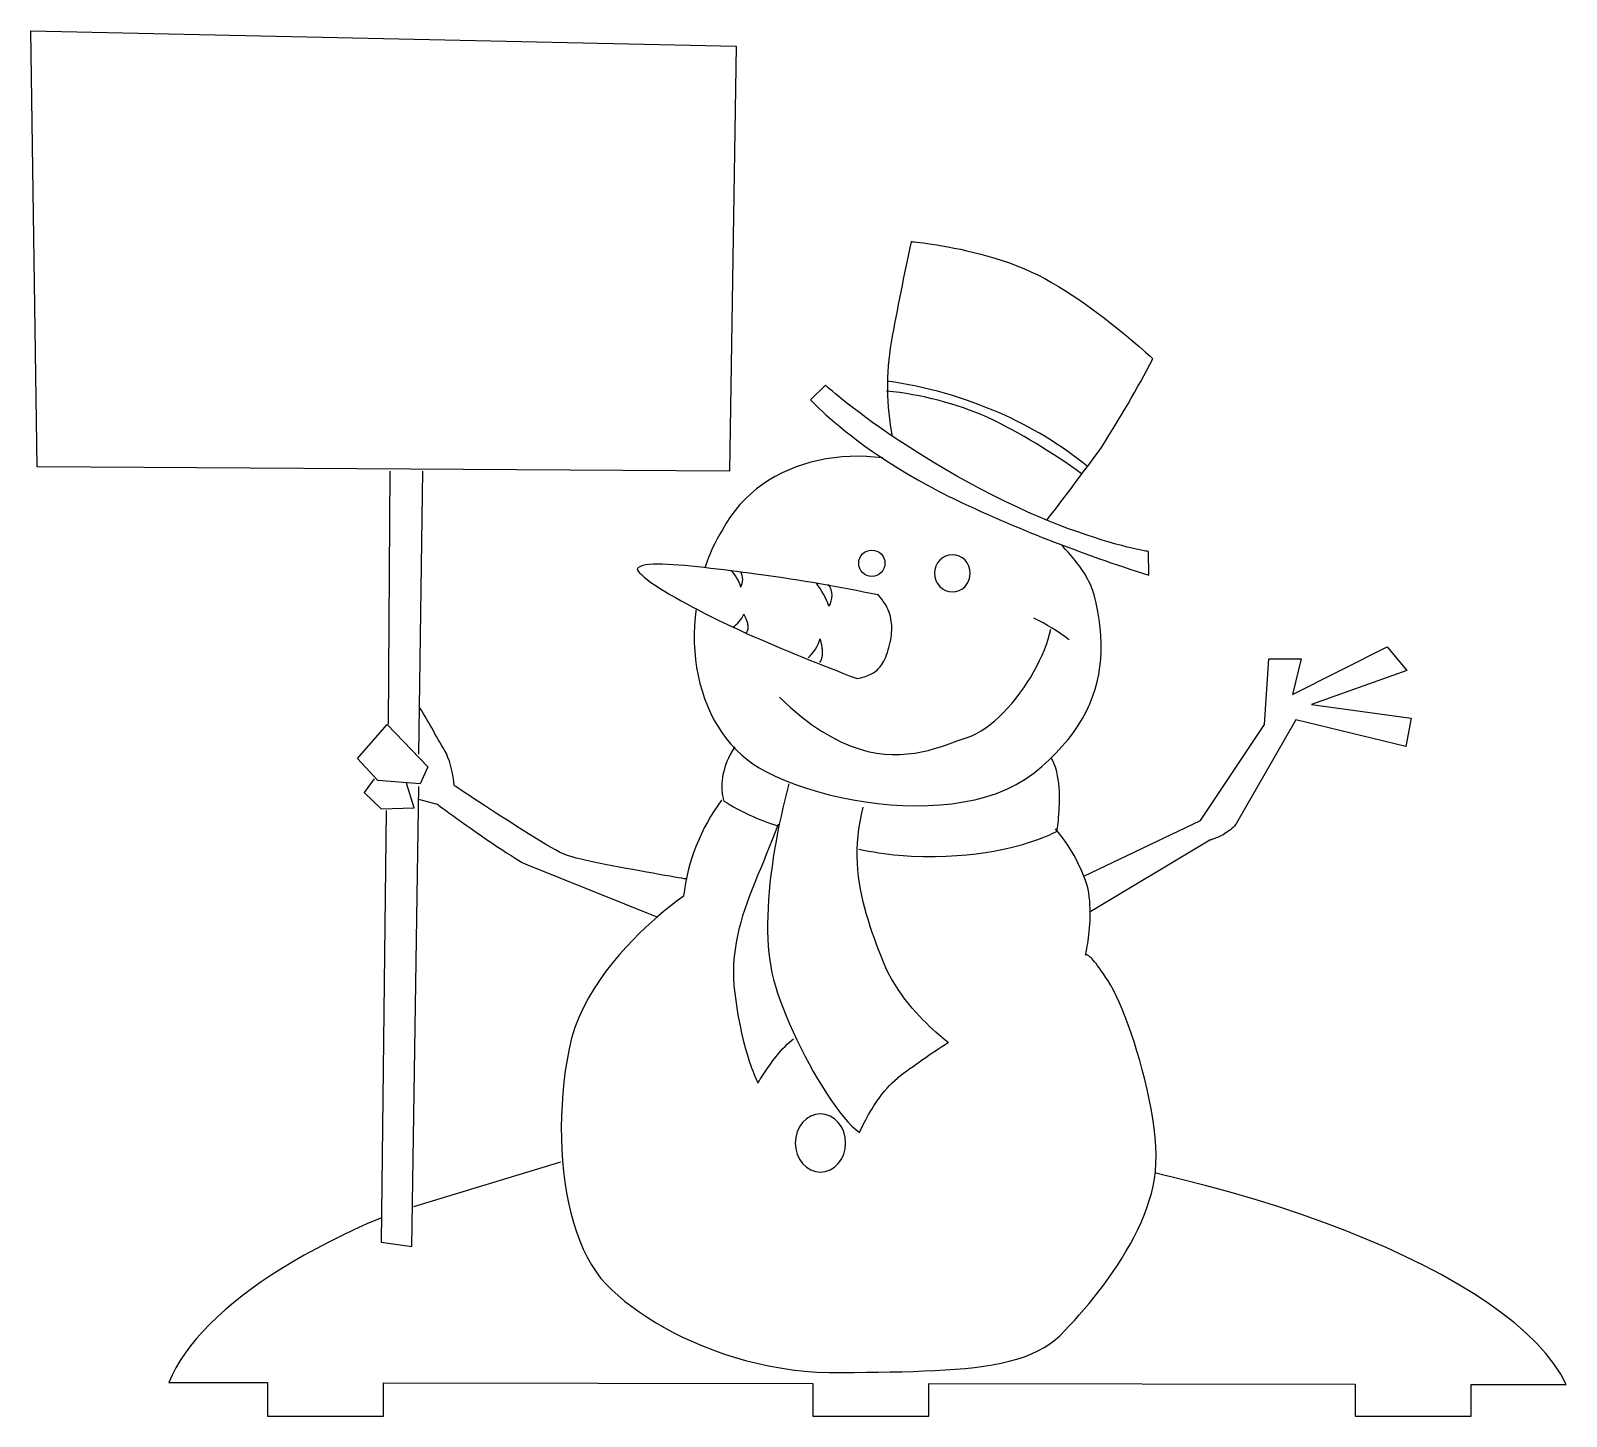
# Model space of a CAD drawing. Extents: x 48 to 517, y -490 to -67.
import ezdxf

# ---------------------------------------------------------------- set-up
doc = ezdxf.new("R2010")
doc.units = 0
doc.layers.get('0').update_dxf_attribs({"linetype": 'CONTINUOUS'})

msp = doc.modelspace()

# ---------------------------------------------------------------- linework, layer by layer
at = {"color": 18}
for p, q in [((48.28, -67.19), (263.77, -71.87)), ((50.29, -200.37), (48.28, -67.19)), ((263.77, -71.87), (261.77, -201.7)), ((291.05, -175.44), (286.53, -179.96)), ((291.05, -175.44), (291.05, -175.44)), ((261.77, -201.7), (50.29, -200.37)), ((158.04, -201.7), (157.51, -279)), ((166.88, -288.2), (168.08, -201.7)), ((389.92, -233.49), (389.76, -226.3)), ((307.18, -239.57), (307.18, -239.57)), ((433.76, -269.97), (462.7, -255.41)), ((462.7, -255.41), (468.73, -262.6)), ((425.23, -279.17), (426.56, -259.09)), ((426.56, -259.09), (436.44, -259.09)), ((436.44, -259.09), (433.76, -269.97)), ((468.73, -262.6), (439.61, -272.98)), ((439.61, -272.98), (470.06, -277.16)), ((148.17, -289.54), (157.2, -279.17)), ((157.2, -279.17), (169.58, -292.05)), ((405.65, -308.45), (425.23, -279.17)), ((434.76, -277.66), (416.69, -309.28)), ((468.39, -285.86), (434.76, -277.66)), ((470.06, -277.16), (468.39, -285.86)), ((154.36, -296.23), (148.17, -289.54)), ((169.58, -292.05), (167.24, -297.24)), ((153.18, -295.73), (150.17, -299.91)), ((150.17, -299.91), (155.36, -304.93)), ((167.24, -297.24), (154.36, -296.23)), ((165.4, -304.6), (163.06, -297.07)), ((164.73, -438.61), (166.87, -298.07)), ((155.36, -304.93), (165.4, -304.6)), ((166.74, -301.92), (172.43, -303.43)), ((156.84, -305.43), (155.36, -437.27)), ((370.01, -325.51), (405.65, -308.45)), ((408.5, -314.47), (372.19, -336.22)), ((200.03, -322), (239.52, -337.89)), ((165.28, -426.41), (210.28, -412.69)), ((155.36, -437.27), (164.73, -438.61)), ((90.45, -480.1), (120.59, -480.15)), ((120.59, -480.15), (120.59, -490.47)), ((156.03, -490.47), (156.03, -480.21)), ((156.03, -480.21), (287.23, -480.41)), ((287.23, -480.41), (287.23, -490.47)), ((322.66, -490.47), (322.66, -480.47)), ((322.66, -480.47), (452.89, -480.67)), ((452.89, -480.67), (452.89, -490.47)), ((488.33, -490.47), (488.33, -480.73)), ((488.33, -480.73), (517.41, -480.77)), ((120.59, -490.47), (156.03, -490.47)), ((287.23, -490.47), (322.66, -490.47)), ((452.89, -490.47), (488.33, -490.47))]:
    msp.add_line(p, q, dxfattribs=at)
for points in [[(317.31, -131.6), (317.43, -131.61), (317.75, -131.64), (318.29, -131.7), (319.01, -131.78), (319.92, -131.89), (321, -132.02), (322.23, -132.19), (323.61, -132.39), (325.13, -132.63), (326.77, -132.9), (328.52, -133.21), (330.36, -133.57), (332.3, -133.97), (334.31, -134.41), (336.38, -134.9), (338.51, -135.45), (340.67, -136.04), (342.86, -136.69), (345.07, -137.39), (347.29, -138.15), (349.5, -138.97), (351.69, -139.85), (353.84, -140.8), (355.96, -141.81)], [(355.96, -141.81), (358.06, -142.9), (360.17, -144.07), (362.27, -145.31), (364.37, -146.61), (366.45, -147.96), (368.51, -149.34), (370.53, -150.74), (372.51, -152.16), (374.43, -153.58), (376.29, -155), (378.09, -156.39), (379.8, -157.75), (381.43, -159.06), (382.96, -160.32), (384.39, -161.51), (385.7, -162.63), (386.9, -163.66), (387.96, -164.58), (388.88, -165.4), (389.65, -166.09), (390.27, -166.65), (390.72, -167.06), (391, -167.32), (391.1, -167.41)], [(338.56, -207.23), (334.82, -205.22), (331.23, -203.23), (327.78, -201.25), (324.47, -199.29), (321.31, -197.37), (318.29, -195.48), (315.42, -193.64), (312.71, -191.85), (310.15, -190.11), (307.74, -188.44), (305.48, -186.83), (303.38, -185.31), (301.45, -183.87), (299.67, -182.52), (298.05, -181.26), (296.6, -180.11), (295.31, -179.07), (294.19, -178.15), (293.23, -177.35), (292.45, -176.68), (291.84, -176.14), (291.4, -175.76), (291.13, -175.52), (291.05, -175.44)], [(286.53, -179.96), (286.6, -180.03), (286.82, -180.27), (287.19, -180.65), (287.7, -181.17), (288.36, -181.83), (289.17, -182.61), (290.13, -183.51), (291.24, -184.52), (292.49, -185.63), (293.9, -186.84), (295.45, -188.13), (297.15, -189.51), (299, -190.97), (301.01, -192.48), (303.16, -194.06), (305.47, -195.69), (307.92, -197.37), (310.53, -199.08), (313.28, -200.83), (316.19, -202.59), (319.26, -204.37), (322.47, -206.16), (325.84, -207.95), (329.36, -209.74)], [(308.63, -197.71), (306.11, -197.44), (303.61, -197.28), (301.11, -197.21), (298.63, -197.25), (296.17, -197.4), (293.74, -197.65), (291.34, -198), (288.97, -198.46), (286.64, -199.01), (284.36, -199.68), (282.13, -200.44), (279.95, -201.31), (277.82, -202.28), (275.76, -203.35), (273.77, -204.53), (271.85, -205.8), (270, -207.18), (268.24, -208.67), (266.55, -210.25), (264.96, -211.94), (263.47, -213.72), (262.07, -215.61), (260.77, -217.6), (259.59, -219.7)], [(389.76, -226.3), (389.65, -226.28), (389.33, -226.23), (388.81, -226.14), (388.08, -226), (387.16, -225.82), (386.04, -225.58), (384.74, -225.28), (383.25, -224.92), (381.59, -224.5), (379.75, -224), (377.75, -223.43), (375.58, -222.79), (373.25, -222.05), (370.77, -221.23), (368.14, -220.32), (365.37, -219.31), (362.45, -218.2), (359.41, -216.98), (356.23, -215.66), (352.93, -214.22), (349.5, -212.66), (345.96, -210.98), (342.32, -209.17), (338.56, -207.23)], [(373.16, -239.57), (372.97, -238.88), (372.74, -238.19), (372.49, -237.51), (372.22, -236.83), (371.92, -236.14), (371.59, -235.47), (371.24, -234.79), (370.87, -234.12), (370.48, -233.46), (370.08, -232.8), (369.65, -232.14), (369.21, -231.5), (368.76, -230.86), (368.3, -230.23), (367.82, -229.6), (367.34, -228.99), (366.84, -228.39), (366.35, -227.79), (365.84, -227.21), (365.34, -226.64), (364.83, -226.08), (364.32, -225.53), (363.81, -225), (363.31, -224.48)], [(271.49, -233.38), (269.72, -233.17), (267.87, -232.94), (265.97, -232.69), (264.02, -232.44), (262.04, -232.19), (260.03, -231.93), (258.01, -231.68), (255.99, -231.43), (253.98, -231.2), (251.99, -230.97), (250.05, -230.77), (248.15, -230.59), (246.31, -230.44), (244.55, -230.31), (242.87, -230.22), (241.29, -230.17), (239.82, -230.15), (238.47, -230.19), (237.25, -230.27), (236.18, -230.4), (235.27, -230.59), (234.53, -230.83), (233.96, -231.15), (233.6, -231.53)], [(233.6, -231.53), (233.8, -232.07), (234.22, -232.68), (234.84, -233.35), (235.65, -234.09), (236.63, -234.88), (237.76, -235.71), (239.03, -236.58), (240.43, -237.49), (241.94, -238.42), (243.54, -239.38), (245.22, -240.35), (246.97, -241.32), (248.76, -242.3), (250.58, -243.28), (252.42, -244.24), (254.26, -245.19), (256.09, -246.11), (257.89, -247.01), (259.64, -247.86), (261.33, -248.68), (262.95, -249.45), (264.48, -250.16), (265.9, -250.82), (267.2, -251.4)], [(251.55, -243.65), (251.25, -246.3), (251.06, -248.93), (250.98, -251.55), (251, -254.14), (251.14, -256.7), (251.38, -259.23), (251.72, -261.71), (252.17, -264.16), (252.73, -266.56), (253.38, -268.9), (254.14, -271.19), (255, -273.42), (255.96, -275.58), (257.02, -277.66), (258.17, -279.67), (259.43, -281.6), (260.78, -283.44), (262.22, -285.19), (263.76, -286.85), (265.39, -288.4), (267.12, -289.85), (268.93, -291.19), (270.84, -292.41), (272.84, -293.52)], [(310.26, -256.37), (310.48, -255.58), (310.69, -254.8), (310.86, -254.03), (311.02, -253.27), (311.14, -252.52), (311.24, -251.78), (311.31, -251.05), (311.35, -250.33), (311.36, -249.62), (311.34, -248.91), (311.29, -248.22), (311.2, -247.53), (311.08, -246.84), (310.93, -246.16), (310.73, -245.49), (310.5, -244.82), (310.23, -244.15), (309.93, -243.49), (309.58, -242.83), (309.18, -242.18), (308.75, -241.52), (308.27, -240.87), (307.75, -240.22), (307.18, -239.57)], [(354.7, -293.99), (357.14, -291.97), (359.41, -289.93), (361.51, -287.87), (363.45, -285.79), (365.22, -283.69), (366.84, -281.57), (368.31, -279.43), (369.63, -277.26), (370.79, -275.07), (371.82, -272.87), (372.71, -270.64), (373.46, -268.38), (374.08, -266.11), (374.57, -263.81), (374.93, -261.49), (375.18, -259.15), (375.3, -256.79), (375.31, -254.4), (375.21, -251.99), (375, -249.55), (374.69, -247.09), (374.27, -244.61), (373.76, -242.1), (373.16, -239.57)], [(266.11, -245.44), (266.12, -245.46), (266.16, -245.52), (266.21, -245.61), (266.27, -245.74), (266.35, -245.89), (266.44, -246.08), (266.54, -246.28), (266.64, -246.51), (266.75, -246.76), (266.85, -247.03), (266.96, -247.31), (267.06, -247.61), (267.14, -247.91), (267.22, -248.22), (267.29, -248.53), (267.34, -248.84), (267.37, -249.16), (267.38, -249.47), (267.37, -249.77), (267.33, -250.06), (267.27, -250.34), (267.17, -250.61), (267.04, -250.86), (266.87, -251.09)], [(289.44, -252.96), (289.44, -252.98), (289.47, -253.06), (289.5, -253.18), (289.54, -253.35), (289.59, -253.55), (289.65, -253.79), (289.71, -254.06), (289.77, -254.37), (289.83, -254.69), (289.89, -255.04), (289.94, -255.4), (289.99, -255.78), (290.03, -256.17), (290.06, -256.57), (290.08, -256.97), (290.08, -257.37), (290.06, -257.77), (290.03, -258.16), (289.97, -258.54), (289.89, -258.91), (289.79, -259.26), (289.66, -259.59), (289.5, -259.89), (289.31, -260.17)], [(334.35, -283.11), (335.78, -282.56), (337.2, -281.89), (338.62, -281.08), (340.03, -280.16), (341.42, -279.13), (342.81, -278), (344.17, -276.77), (345.5, -275.46), (346.81, -274.08), (348.08, -272.63), (349.31, -271.12), (350.5, -269.56), (351.65, -267.96), (352.74, -266.32), (353.78, -264.66), (354.75, -262.99), (355.67, -261.3), (356.51, -259.62), (357.29, -257.94), (357.98, -256.28), (358.6, -254.65), (359.12, -253.05), (359.56, -251.49), (359.91, -249.98)], [(300.79, -265.12), (301.38, -264.99), (301.94, -264.85), (302.48, -264.7), (303.01, -264.55), (303.51, -264.38), (304, -264.21), (304.47, -264.01), (304.93, -263.8), (305.37, -263.57), (305.79, -263.32), (306.2, -263.04), (306.59, -262.74), (306.97, -262.41), (307.33, -262.06), (307.68, -261.67), (308.01, -261.24), (308.34, -260.78), (308.65, -260.28), (308.94, -259.74), (309.23, -259.16), (309.5, -258.54), (309.76, -257.86), (310.02, -257.14), (310.26, -256.37)], [(277.09, -270.8), (280.42, -273.93), (283.67, -276.68), (286.83, -279.1), (289.91, -281.18), (292.91, -282.95), (295.82, -284.44), (298.66, -285.65), (301.4, -286.61), (304.07, -287.34), (306.66, -287.85), (309.16, -288.17), (311.58, -288.31), (313.92, -288.3), (316.18, -288.14), (318.36, -287.86), (320.46, -287.49), (322.47, -287.03), (324.41, -286.51), (326.27, -285.94), (328.04, -285.35), (329.74, -284.75), (331.36, -284.17), (332.89, -283.61), (334.35, -283.11)], [(263.37, -285.95), (262.65, -287.12), (262.01, -288.26), (261.46, -289.37), (260.99, -290.46), (260.59, -291.51), (260.26, -292.53), (259.99, -293.51), (259.78, -294.45), (259.62, -295.35), (259.51, -296.2), (259.44, -297.01), (259.41, -297.78), (259.41, -298.49), (259.44, -299.15), (259.49, -299.76), (259.55, -300.32), (259.63, -300.81), (259.71, -301.25), (259.8, -301.63), (259.88, -301.94), (259.95, -302.18), (260.01, -302.36), (260.05, -302.47), (260.06, -302.51)], [(361.8, -311.74), (361.81, -311.66), (361.85, -311.43), (361.9, -311.07), (361.97, -310.58), (362.05, -309.97), (362.14, -309.26), (362.23, -308.45), (362.32, -307.55), (362.4, -306.57), (362.47, -305.53), (362.53, -304.43), (362.57, -303.28), (362.59, -302.09), (362.58, -300.88), (362.54, -299.65), (362.47, -298.42), (362.35, -297.18), (362.2, -295.96), (362, -294.77), (361.75, -293.61), (361.44, -292.49), (361.07, -291.42), (360.64, -290.42), (360.14, -289.49)], [(272.84, -293.52), (275.71, -294.9), (278.74, -296.21), (281.93, -297.44), (285.26, -298.58), (288.7, -299.63), (292.25, -300.58), (295.88, -301.42), (299.58, -302.16), (303.33, -302.78), (307.12, -303.27), (310.93, -303.64), (314.74, -303.87), (318.54, -303.96), (322.31, -303.91), (326.03, -303.7), (329.69, -303.33), (333.27, -302.8), (336.75, -302.1), (340.12, -301.22), (343.36, -300.17), (346.46, -298.92), (349.39, -297.48), (352.14, -295.84), (354.7, -293.99)], [(211.74, -318.99), (210.92, -318.63), (209.88, -318.11), (208.64, -317.45), (207.24, -316.66), (205.69, -315.75), (204.01, -314.75), (202.23, -313.66), (200.37, -312.51), (198.44, -311.31), (196.48, -310.07), (194.51, -308.81), (192.54, -307.55), (190.61, -306.3), (188.72, -305.07), (186.91, -303.89), (185.2, -302.76), (183.6, -301.71), (182.14, -300.75), (180.85, -299.9), (179.74, -299.16), (178.84, -298.56), (178.17, -298.12), (177.76, -297.84), (177.61, -297.74)], [(279.93, -297.3), (279.29, -299.69), (278.67, -302.13), (278.08, -304.6), (277.51, -307.1), (276.97, -309.63), (276.46, -312.18), (275.98, -314.74), (275.53, -317.32), (275.13, -319.9), (274.76, -322.47), (274.43, -325.04), (274.14, -327.59), (273.89, -330.12), (273.7, -332.63), (273.55, -335.1), (273.45, -337.54), (273.4, -339.94), (273.41, -342.29), (273.48, -344.58), (273.6, -346.82), (273.79, -348.98), (274.04, -351.08), (274.35, -353.1), (274.73, -355.03)], [(172.43, -303.43), (172.54, -303.51), (172.88, -303.76), (173.41, -304.15), (174.13, -304.68), (175.02, -305.32), (176.06, -306.07), (177.22, -306.91), (178.5, -307.83), (179.88, -308.82), (181.34, -309.85), (182.85, -310.93), (184.41, -312.02), (185.99, -313.13), (187.58, -314.23), (189.16, -315.31), (190.72, -316.37), (192.23, -317.37), (193.67, -318.32), (195.03, -319.2), (196.3, -319.98), (197.45, -320.67), (198.47, -321.25), (199.33, -321.69), (200.03, -322)], [(308.8, -351.72), (308.09, -349.94), (307.4, -348.15), (306.71, -346.35), (306.04, -344.54), (305.4, -342.71), (304.78, -340.87), (304.19, -339.01), (303.63, -337.14), (303.11, -335.25), (302.63, -333.35), (302.2, -331.42), (301.82, -329.48), (301.49, -327.52), (301.22, -325.54), (301.02, -323.53), (300.88, -321.51), (300.81, -319.46), (300.81, -317.38), (300.9, -315.29), (301.07, -313.16), (301.32, -311.01), (301.67, -308.84), (302.11, -306.63), (302.65, -304.4)], [(276.62, -309.61), (275.73, -312), (274.82, -314.34), (273.92, -316.62), (273.01, -318.85), (272.11, -321.04), (271.22, -323.19), (270.35, -325.31), (269.51, -327.4), (268.69, -329.46), (267.9, -331.51), (267.15, -333.55), (266.45, -335.57), (265.79, -337.6), (265.19, -339.63), (264.65, -341.66), (264.18, -343.71), (263.77, -345.78), (263.45, -347.87), (263.2, -349.99), (263.04, -352.14), (262.97, -354.33), (263, -356.57), (263.13, -358.85), (263.37, -361.19)], [(416.69, -309.28), (416.36, -309.73), (416, -310.16), (415.62, -310.56), (415.21, -310.95), (414.79, -311.31), (414.35, -311.65), (413.91, -311.97), (413.45, -312.26), (413, -312.54), (412.54, -312.8), (412.09, -313.04), (411.65, -313.26), (411.23, -313.46), (410.82, -313.64), (410.43, -313.8), (410.06, -313.94), (409.73, -314.07), (409.42, -314.18), (409.16, -314.27), (408.93, -314.34), (408.74, -314.4), (408.61, -314.44), (408.52, -314.46), (408.5, -314.47)], [(313.53, -319.07), (317.36, -319.31), (321.04, -319.42), (324.57, -319.43), (327.95, -319.35), (331.18, -319.18), (334.25, -318.92), (337.17, -318.6), (339.93, -318.22), (342.53, -317.79), (344.97, -317.32), (347.26, -316.82), (349.38, -316.29), (351.34, -315.75), (353.13, -315.21), (354.76, -314.68), (356.23, -314.16), (357.52, -313.67), (358.65, -313.21), (359.61, -312.8), (360.39, -312.44), (361.01, -312.15), (361.45, -311.93), (361.71, -311.78), (361.8, -311.74)], [(248.55, -326.35), (248.39, -326.32), (247.93, -326.25), (247.2, -326.12), (246.22, -325.95), (245.01, -325.75), (243.6, -325.5), (242.01, -325.23), (240.27, -324.92), (238.4, -324.59), (236.43, -324.24), (234.38, -323.87), (232.28, -323.48), (230.15, -323.09), (228.01, -322.68), (225.89, -322.27), (223.81, -321.86), (221.81, -321.46), (219.89, -321.05), (218.1, -320.66), (216.44, -320.29), (214.96, -319.93), (213.66, -319.59), (212.58, -319.27), (211.74, -318.99)], [(370.55, -349.59), (370.57, -349.53), (370.61, -349.35), (370.67, -349.05), (370.75, -348.64), (370.85, -348.13), (370.96, -347.53), (371.08, -346.84), (371.2, -346.07), (371.33, -345.23), (371.45, -344.31), (371.57, -343.34), (371.68, -342.32), (371.78, -341.25), (371.86, -340.13), (371.92, -338.99), (371.96, -337.82), (371.97, -336.62), (371.95, -335.42), (371.9, -334.21), (371.81, -333), (371.69, -331.79), (371.52, -330.61), (371.3, -329.44), (371.03, -328.3)], [(247.76, -331.61), (247.6, -331.71), (247.17, -332.02), (246.46, -332.53), (245.52, -333.22), (244.37, -334.11), (243.02, -335.17), (241.5, -336.4), (239.83, -337.81), (238.05, -339.37), (236.16, -341.09), (234.21, -342.96), (232.2, -344.98), (230.16, -347.13), (228.12, -349.42), (226.1, -351.83), (224.13, -354.36), (222.22, -357.01), (220.41, -359.76), (218.7, -362.62), (217.14, -365.57), (215.74, -368.61), (214.52, -371.74), (213.51, -374.94), (212.74, -378.22)], [(328.68, -376.33), (328.6, -376.28), (328.39, -376.12), (328.05, -375.85), (327.6, -375.49), (327.03, -375.03), (326.37, -374.48), (325.62, -373.84), (324.78, -373.1), (323.88, -372.29), (322.92, -371.39), (321.92, -370.41), (320.87, -369.35), (319.79, -368.22), (318.69, -367.02), (317.58, -365.75), (316.48, -364.41), (315.38, -363.01), (314.3, -361.56), (313.25, -360.04), (312.24, -358.47), (311.28, -356.86), (310.38, -355.19), (309.55, -353.48), (308.8, -351.72)], [(377.42, -357.4), (376.68, -356.28), (375.99, -355.26), (375.36, -354.35), (374.77, -353.54), (374.24, -352.82), (373.75, -352.19), (373.3, -351.64), (372.9, -351.17), (372.54, -350.77), (372.22, -350.44), (371.93, -350.17), (371.68, -349.95), (371.46, -349.78), (371.27, -349.65), (371.1, -349.57), (370.97, -349.51), (370.85, -349.49), (370.76, -349.48), (370.69, -349.49), (370.64, -349.51), (370.6, -349.54), (370.57, -349.57), (370.56, -349.59), (370.55, -349.59)], [(274.73, -355.03), (275.2, -356.99), (275.78, -359.06), (276.47, -361.22), (277.25, -363.47), (278.12, -365.79), (279.07, -368.17), (280.1, -370.58), (281.19, -373.02), (282.34, -375.47), (283.54, -377.92), (284.78, -380.36), (286.06, -382.76), (287.37, -385.11), (288.69, -387.4), (290.03, -389.62), (291.38, -391.74), (292.73, -393.77), (294.06, -395.67), (295.38, -397.44), (296.68, -399.06), (297.94, -400.52), (299.16, -401.8), (300.34, -402.89), (301.47, -403.78)], [(263.37, -361.19), (263.68, -363.5), (264.01, -365.7), (264.36, -367.8), (264.72, -369.79), (265.09, -371.68), (265.48, -373.46), (265.87, -375.14), (266.26, -376.72), (266.66, -378.19), (267.05, -379.56), (267.43, -380.83), (267.81, -382.01), (268.17, -383.08), (268.52, -384.06), (268.85, -384.94), (269.16, -385.72), (269.44, -386.41), (269.69, -387.01), (269.92, -387.51), (270.11, -387.91), (270.26, -388.23), (270.38, -388.45), (270.45, -388.59), (270.47, -388.63)], [(391.61, -417.97), (391.9, -415.7), (392.05, -413.28), (392.07, -410.73), (391.97, -408.06), (391.77, -405.3), (391.46, -402.45), (391.05, -399.54), (390.56, -396.59), (389.99, -393.61), (389.35, -390.62), (388.65, -387.63), (387.89, -384.67), (387.08, -381.75), (386.24, -378.89), (385.36, -376.11), (384.46, -373.42), (383.55, -370.84), (382.63, -368.4), (381.71, -366.09), (380.8, -363.96), (379.91, -362), (379.04, -360.25), (378.21, -358.71), (377.42, -357.4)], [(270.47, -388.63), (270.5, -388.58), (270.58, -388.44), (270.72, -388.21), (270.91, -387.9), (271.15, -387.51), (271.44, -387.06), (271.77, -386.54), (272.13, -385.98), (272.54, -385.36), (272.98, -384.71), (273.46, -384.02), (273.96, -383.31), (274.49, -382.58), (275.05, -381.83), (275.62, -381.08), (276.22, -380.33), (276.83, -379.58), (277.46, -378.85), (278.09, -378.14), (278.74, -377.46), (279.39, -376.81), (280.05, -376.21), (280.7, -375.65), (281.35, -375.15)], [(212.74, -378.22), (212.13, -381.56), (211.61, -384.94), (211.19, -388.36), (210.85, -391.8), (210.61, -395.25), (210.45, -398.71), (210.39, -402.16), (210.42, -405.6), (210.55, -409.01), (210.77, -412.38), (211.08, -415.71), (211.5, -418.98), (212, -422.18), (212.61, -425.31), (213.31, -428.35), (214.1, -431.29), (215, -434.13), (216, -436.85), (217.09, -439.44), (218.29, -441.9), (219.59, -444.21), (220.99, -446.36), (222.49, -448.34), (224.09, -450.15)], [(301.47, -403.78), (301.49, -403.72), (301.57, -403.55), (301.69, -403.28), (301.86, -402.91), (302.08, -402.46), (302.35, -401.92), (302.65, -401.31), (303, -400.64), (303.39, -399.91), (303.81, -399.13), (304.28, -398.3), (304.78, -397.45), (305.31, -396.56), (305.88, -395.66), (306.48, -394.74), (307.11, -393.82), (307.77, -392.9), (308.45, -392), (309.16, -391.11), (309.9, -390.25), (310.66, -389.42), (311.44, -388.63), (312.24, -387.9), (313.06, -387.21)], [(517.41, -480.77), (515.71, -477.59), (513.62, -474.42), (511.15, -471.28), (508.32, -468.15), (505.13, -465.05), (501.6, -461.97), (497.74, -458.93), (493.56, -455.93), (489.07, -452.97), (484.28, -450.06), (479.2, -447.19), (473.85, -444.38), (468.23, -441.63), (462.36, -438.94), (456.24, -436.31), (449.89, -433.75), (443.32, -431.26), (436.54, -428.85), (429.56, -426.53), (422.39, -424.28), (415.04, -422.13), (407.53, -420.07), (399.86, -418.1), (392.05, -416.23)], [(362.75, -465.77), (364.18, -464.31), (365.65, -462.78), (367.13, -461.17), (368.63, -459.5), (370.14, -457.76), (371.65, -455.97), (373.15, -454.12), (374.65, -452.22), (376.12, -450.27), (377.57, -448.28), (378.99, -446.25), (380.37, -444.18), (381.71, -442.08), (383, -439.95), (384.23, -437.79), (385.39, -435.62), (386.48, -433.43), (387.5, -431.23), (388.43, -429.02), (389.28, -426.8), (390.02, -424.59), (390.67, -422.37), (391.2, -420.17), (391.61, -417.97)], [(155.2, -429.92), (151.02, -431.71), (146.96, -433.55), (143.01, -435.42), (139.17, -437.33), (135.45, -439.27), (131.85, -441.25), (128.37, -443.25), (125.02, -445.28), (121.79, -447.34), (118.69, -449.42), (115.73, -451.53), (112.9, -453.65), (110.21, -455.8), (107.66, -457.96), (105.26, -460.14), (103, -462.33), (100.88, -464.53), (98.92, -466.74), (97.11, -468.96), (95.45, -471.18), (93.96, -473.41), (92.62, -475.64), (91.45, -477.87), (90.45, -480.1)], [(224.09, -450.15), (225.83, -451.87), (227.71, -453.57), (229.73, -455.27), (231.89, -456.95), (234.18, -458.6), (236.6, -460.22), (239.14, -461.81), (241.8, -463.35), (244.57, -464.84), (247.44, -466.28), (250.42, -467.65), (253.49, -468.96), (256.66, -470.2), (259.91, -471.35), (263.24, -472.42), (266.65, -473.39), (270.13, -474.27), (273.67, -475.04), (277.28, -475.7), (280.94, -476.24), (284.64, -476.66), (288.4, -476.96), (292.19, -477.11), (296.02, -477.12)], [(296.02, -477.12), (299.84, -477.07), (303.58, -477.02), (307.26, -476.97), (310.86, -476.91), (314.38, -476.84), (317.83, -476.75), (321.19, -476.63), (324.47, -476.49), (327.66, -476.32), (330.75, -476.1), (333.76, -475.84), (336.66, -475.53), (339.46, -475.16), (342.16, -474.73), (344.75, -474.23), (347.24, -473.65), (349.6, -473), (351.86, -472.27), (353.99, -471.44), (356, -470.52), (357.88, -469.5), (359.64, -468.37), (361.26, -467.13), (362.75, -465.77)]]:
    msp.add_lwpolyline(points, dxfattribs=at)
for points in [[(329.88, -238.62), (330.94, -238.51), (331.96, -238.19), (332.9, -237.67), (333.73, -236.96), (334.4, -236.1), (334.9, -235.12), (335.21, -234.05), (335.32, -232.95), (335.21, -231.84), (334.9, -230.77), (334.4, -229.79), (333.73, -228.93), (332.9, -228.22), (331.96, -227.7), (330.94, -227.38), (329.88, -227.27), (328.82, -227.38), (327.79, -227.7), (326.85, -228.22), (326.03, -228.93), (325.35, -229.79), (324.85, -230.77), (324.54, -231.84), (324.44, -232.95), (324.54, -234.05), (324.85, -235.12), (325.35, -236.1), (326.03, -236.96), (326.85, -237.67), (327.79, -238.19), (328.82, -238.51)], [(289.54, -398.12), (288.04, -398.29), (286.59, -398.8), (285.26, -399.62), (284.1, -400.72), (283.14, -402.06), (282.43, -403.6), (281.99, -405.26), (281.84, -406.99), (281.99, -408.72), (282.43, -410.38), (283.14, -411.92), (284.1, -413.26), (285.26, -414.36), (286.59, -415.18), (288.04, -415.69), (289.54, -415.86), (291.04, -415.69), (292.49, -415.18), (293.82, -414.36), (294.98, -413.26), (295.94, -411.92), (296.65, -410.38), (297.09, -408.72), (297.24, -406.99), (297.09, -405.26), (296.65, -403.6), (295.94, -402.06), (294.98, -400.72), (293.82, -399.62), (292.49, -398.8), (291.04, -398.29)]]:
    msp.add_lwpolyline(points, close=True, dxfattribs=at)
msp.add_circle((305.25, -229.87), 4.02, dxfattribs=at)
for centre, radius, start, end in [((1214.69, -328.07), 918.63, 167.65091, 169.6095), ((393.1, -175.82), 83.07, 170.691, 190.6414), ((82.68, -6.56), 347.84, 327.294, 332.4574), ((299.51, -280.52), 103.75, 66.5901, 84.3195), ((291.8, -303.88), 130.88, 66.3757, 82.029), ((256.01, -358.33), 192.65, 53.9651, 63.9105), ((297.93, -290.56), 116.22, 51.0339, 66.5135), ((-337.81, 323.12), 881.23, 322.23264, 324.02757), ((522.5, 193.55), 447.15, 244.4098, 252.7535), ((299.54, -244.89), 47.23, 147.7593, 163.0016), ((253.8, -240.33), 11.84, 15.4748, 44.8081), ((260.88, -234.83), 4.92, 331.6009, 28.3991), ((195.72, -776.7), 548.57, 78.2767, 82.0611), ((268.52, -251.4), 25.07, 19.5114, 37.9004), ((287.11, -239.81), 5.98, 327.4094, 35.4547), ((256.93, -241.24), 10.1, 305.5478, 335.415), ((329.54, -300.25), 59.2, 52.493, 64.8497), ((555.81, 407.22), 719.09, 246.33637, 249.22844), ((277.15, -249.26), 12.83, 312.0926, 343.2514), ((-510.66, -675.45), 787.78, 29.458, 30.62473), ((149.71, -299.34), 27.95, 3.2836, 23.8573), ((307.37, -338.21), 59.98, 143.1906, 173.6853), ((297.12, -243.82), 69.41, 237.7279, 252.6238), ((323.47, -343.65), 49.97, 17.8877, 40.7533), ((321.87, -223.97), 95.47, 257.5151, 264.9912), ((448.26, -564.55), 223, 122.4293, 127.3214)]:
    msp.add_arc(centre, radius, start, end, dxfattribs=at)

doc.saveas('drawing.dxf')
